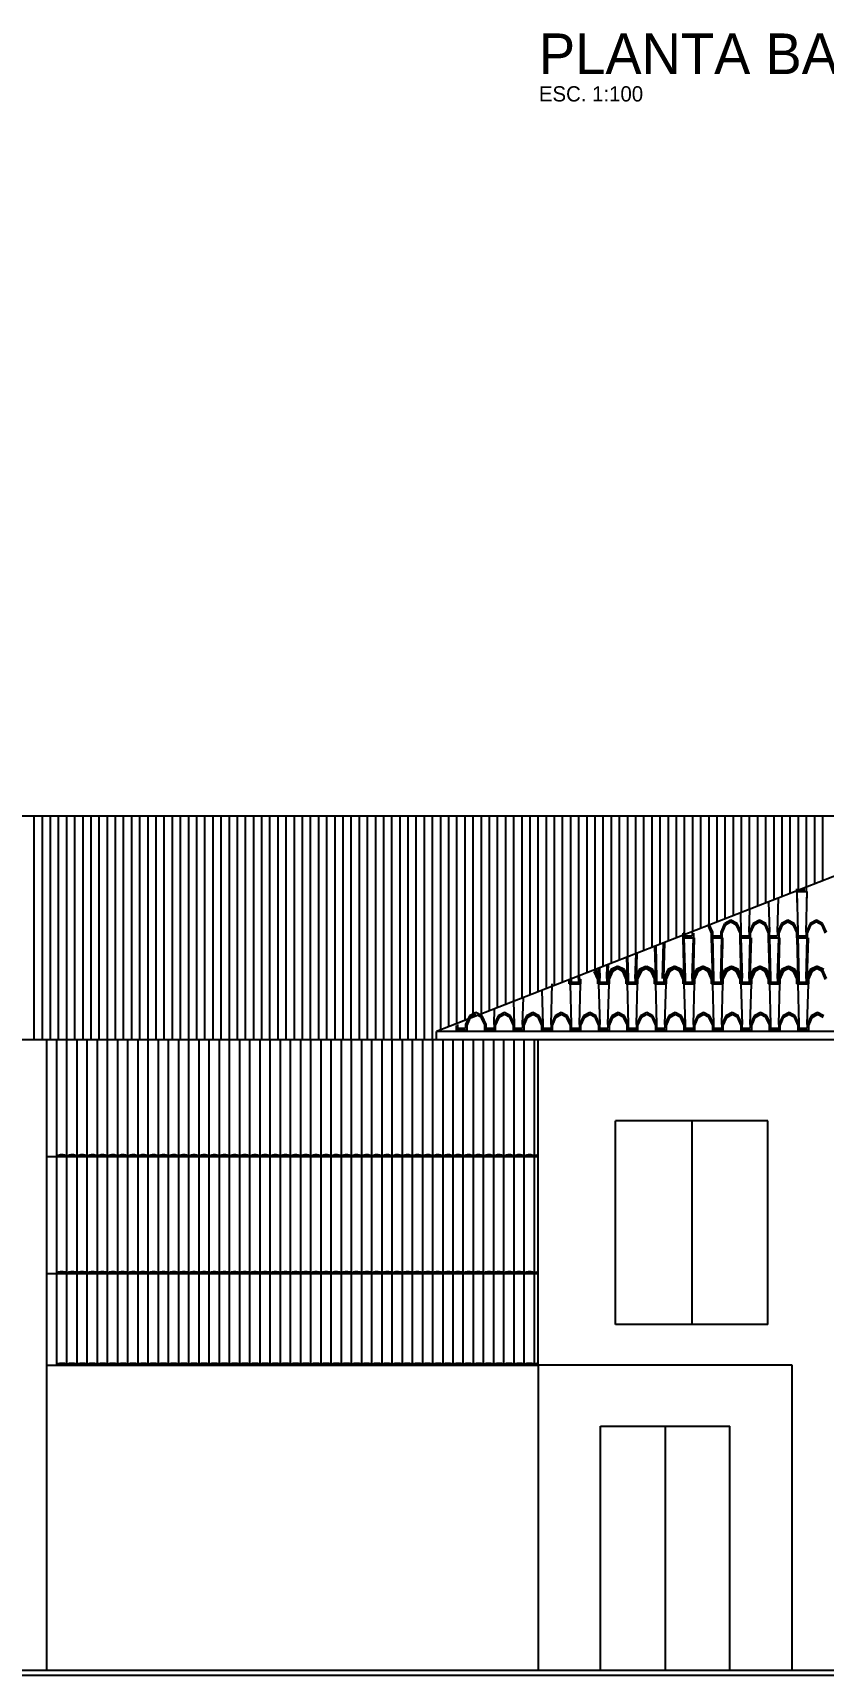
# Model space of a CAD drawing. Extents: x 10 to 180, y 167 to 221.
# Drawn here: x 137.28 to 145.06, y 169.63 to 185.78 of the extents above; entities that cross this region are included whole.
import ezdxf

# ---------------------------------------------------------------- set-up
doc = ezdxf.new("R2010")
doc.units = 0
doc.layers.get('0').update_dxf_attribs({"linetype": 'CONTINUOUS'})
for name, color, linetype in [('AMBIENTES', 3, 'CONTINUOUS'), ('AREAS', 1, 'CONTINUOUS'), ('ASHADE', 7, 'CONTINUOUS'), ('COBERTURA', 30, 'CONTINUOUS'), ('COBERTURA1', 6, 'CONTINUOUS'), ('DIVISÓRIAS', 7, 'CONTINUOUS'), ('ESQUADRIAS', 1, 'CONTINUOUS'), ('PAREDES', 5, 'CONTINUOUS'), ('TRAÇO-03', 3, 'CONTINUOUS')]:
    doc.layers.add(name, color=color, linetype=linetype)

msp = doc.modelspace()

# ---------------------------------------------------------------- linework, layer by layer
for p, q in [((117.32114299, 178.07850231), (177.32114299, 178.07850231)), ((141.25864299, 175.87850231), (141.25864299, 175.95850231)), ((117.32114299, 175.87850231), (177.32114299, 175.87850231)), ((137.42114299, 174.72850231), (142.25864299, 174.72850231)), ((137.42114299, 174.72850231), (142.25864299, 174.72850231)), ((137.42114299, 173.57850231), (142.25864299, 173.57850231)), ((137.42114299, 172.67850231), (142.25864299, 172.67850231))]:
    msp.add_line(p, q)
at = {"layer": 'AMBIENTES'}
for p, q in [((142.25864299, 172.67850231), (142.25864299, 175.87850231)), ((144.75864299, 169.67850231), (144.75864299, 172.67850231))]:
    msp.add_line(p, q, dxfattribs=at)
at = {"layer": 'ASHADE'}
for p in [(145.8707494, 177.75850231), (150.18285582, 175.95850231)]:
    msp.add_line(p, (141.25864299, 175.95850231), dxfattribs=at)
for centre, start_param in [((137.57114299, 174.72850231), 3.1415926536), ((137.67114299, 174.72850231), 3.1415926536), ((137.77114299, 174.72850231), 3.1415926536), ((137.87114299, 174.72850231), 3.1415926536), ((137.97114299, 174.72850231), 3.1415926536), ((138.07114299, 174.72850231), 3.1415926536), ((138.17114299, 174.72850231), 3.1415926536), ((138.27114299, 174.72850231), 3.1415926536), ((138.37114299, 174.72850231), 3.1415926536), ((138.47114299, 174.72850231), 3.1415926536), ((138.57114299, 174.72850231), 3.1415926536), ((138.67114299, 174.72850231), 3.1415926536), ((138.77114299, 174.72850231), 3.1415926536), ((138.87114299, 174.72850231), 3.1415926536), ((138.97114299, 174.72850231), 3.1415926536), ((139.07114299, 174.72850231), 3.1415926536), ((139.17114299, 174.72850231), 3.1415926536), ((139.27114299, 174.72850231), 3.1415926536), ((139.37114299, 174.72850231), 3.1415926536), ((139.47114299, 174.72850231), 3.1415926536), ((139.57114299, 174.72850231), 3.1415926536), ((139.67114299, 174.72850231), 3.1415926536), ((139.77114299, 174.72850231), 3.1415926536), ((139.87114299, 174.72850231), 3.1415926536), ((139.97114299, 174.72850231), 3.1415926536), ((140.07114299, 174.72850231), 3.1415926536), ((140.17114299, 174.72850231), 3.1415926536), ((140.27114299, 174.72850231), 3.1415926536), ((140.37114299, 174.72850231), 3.1415926536), ((140.47114299, 174.72850231), 3.1415926536), ((140.57114299, 174.72850231), 3.1415926536), ((140.67114299, 174.72850231), 3.1415926536), ((140.77114299, 174.72850231), 3.1415926536), ((140.87114299, 174.72850231), 3.1415926536), ((140.97114299, 174.72850231), 3.1415926536), ((141.07114299, 174.72850231), 3.1415926536), ((141.17114299, 174.72850231), 3.1415926536), ((141.27114299, 174.72850231), 3.1415926536), ((141.37114299, 174.72850231), 3.1415926536), ((141.47114299, 174.72850231), 3.1415926536), ((141.57114299, 174.72850231), 3.1415926536), ((141.67114299, 174.72850231), 3.1415926536), ((141.77114299, 174.72850231), 3.1415926536), ((141.87114299, 174.72850231), 3.1415926536), ((141.97114299, 174.72850231), 3.1415926536), ((142.07114299, 174.72850231), 3.1415926536), ((142.17114299, 174.72850231), 3.1415926536), ((142.27114299, 174.72850231), 4.9650692355), ((137.57114299, 173.57850231), 3.1415926536), ((137.67114299, 173.57850231), 3.1415926536), ((137.77114299, 173.57850231), 3.1415926536), ((137.87114299, 173.57850231), 3.1415926536), ((137.97114299, 173.57850231), 3.1415926536), ((138.07114299, 173.57850231), 3.1415926536), ((138.17114299, 173.57850231), 3.1415926536), ((138.27114299, 173.57850231), 3.1415926536), ((138.37114299, 173.57850231), 3.1415926536), ((138.47114299, 173.57850231), 3.1415926536), ((138.57114299, 173.57850231), 3.1415926536), ((138.67114299, 173.57850231), 3.1415926536), ((138.77114299, 173.57850231), 3.1415926536), ((138.87114299, 173.57850231), 3.1415926536), ((138.97114299, 173.57850231), 3.1415926536), ((139.07114299, 173.57850231), 3.1415926536), ((139.17114299, 173.57850231), 3.1415926536), ((139.27114299, 173.57850231), 3.1415926536), ((139.37114299, 173.57850231), 3.1415926536), ((139.47114299, 173.57850231), 3.1415926536), ((139.57114299, 173.57850231), 3.1415926536), ((139.67114299, 173.57850231), 3.1415926536), ((139.77114299, 173.57850231), 3.1415926536), ((139.87114299, 173.57850231), 3.1415926536), ((139.97114299, 173.57850231), 3.1415926536), ((140.07114299, 173.57850231), 3.1415926536), ((140.17114299, 173.57850231), 3.1415926536), ((140.27114299, 173.57850231), 3.1415926536), ((140.37114299, 173.57850231), 3.1415926536), ((140.47114299, 173.57850231), 3.1415926536), ((140.57114299, 173.57850231), 3.1415926536), ((140.67114299, 173.57850231), 3.1415926536), ((140.77114299, 173.57850231), 3.1415926536), ((140.87114299, 173.57850231), 3.1415926536), ((140.97114299, 173.57850231), 3.1415926536), ((141.07114299, 173.57850231), 3.1415926536), ((141.17114299, 173.57850231), 3.1415926536), ((141.27114299, 173.57850231), 3.1415926536), ((141.37114299, 173.57850231), 3.1415926536), ((141.47114299, 173.57850231), 3.1415926536), ((141.57114299, 173.57850231), 3.1415926536), ((141.67114299, 173.57850231), 3.1415926536), ((141.77114299, 173.57850231), 3.1415926536), ((141.87114299, 173.57850231), 3.1415926536), ((141.97114299, 173.57850231), 3.1415926536), ((142.07114299, 173.57850231), 3.1415926536), ((142.17114299, 173.57850231), 3.1415926536), ((142.27114299, 173.57850231), 4.9650692355), ((137.57114299, 172.67850231), 3.1415926536), ((137.67114299, 172.67850231), 3.1415926536), ((137.77114299, 172.67850231), 3.1415926536), ((137.87114299, 172.67850231), 3.1415926536), ((137.97114299, 172.67850231), 3.1415926536), ((138.07114299, 172.67850231), 3.1415926536), ((138.17114299, 172.67850231), 3.1415926536), ((138.27114299, 172.67850231), 3.1415926536), ((138.37114299, 172.67850231), 3.1415926536), ((138.47114299, 172.67850231), 3.1415926536), ((138.57114299, 172.67850231), 3.1415926536), ((138.67114299, 172.67850231), 3.1415926536), ((138.77114299, 172.67850231), 3.1415926536), ((138.87114299, 172.67850231), 3.1415926536), ((138.97114299, 172.67850231), 3.1415926536), ((139.07114299, 172.67850231), 3.1415926536), ((139.17114299, 172.67850231), 3.1415926536), ((139.27114299, 172.67850231), 3.1415926536), ((139.37114299, 172.67850231), 3.1415926536), ((139.47114299, 172.67850231), 3.1415926536), ((139.57114299, 172.67850231), 3.1415926536), ((139.67114299, 172.67850231), 3.1415926536), ((139.77114299, 172.67850231), 3.1415926536), ((139.87114299, 172.67850231), 3.1415926536), ((139.97114299, 172.67850231), 3.1415926536), ((140.07114299, 172.67850231), 3.1415926536), ((140.17114299, 172.67850231), 3.1415926536), ((140.27114299, 172.67850231), 3.1415926536), ((140.37114299, 172.67850231), 3.1415926536), ((140.47114299, 172.67850231), 3.1415926536), ((140.57114299, 172.67850231), 3.1415926536), ((140.67114299, 172.67850231), 3.1415926536), ((140.77114299, 172.67850231), 3.1415926536), ((140.87114299, 172.67850231), 3.1415926536), ((140.97114299, 172.67850231), 3.1415926536), ((141.07114299, 172.67850231), 3.1415926536), ((141.17114299, 172.67850231), 3.1415926536), ((141.27114299, 172.67850231), 3.1415926536), ((141.37114299, 172.67850231), 3.1415926536), ((141.47114299, 172.67850231), 3.1415926536), ((141.57114299, 172.67850231), 3.1415926536), ((141.67114299, 172.67850231), 3.1415926536), ((141.77114299, 172.67850231), 3.1415926536), ((141.87114299, 172.67850231), 3.1415926536), ((141.97114299, 172.67850231), 3.1415926536), ((142.07114299, 172.67850231), 3.1415926536), ((142.17114299, 172.67850231), 3.1415926536), ((142.27114299, 172.67850231), 4.9650692355)]:
    msp.add_ellipse(centre, major_axis=(-0.05, 0), ratio=0.3317246228, start_param=start_param, end_param=6.2831853072, dxfattribs=at)
at = {"layer": 'COBERTURA', "color": 2}
for p, q in [((144.793377, 177.35391972), (144.80458146, 177.35391972)), ((144.80458146, 177.35391972), (144.88301267, 177.35391972)), ((144.89421713, 177.38119701), (144.89421713, 177.33573487)), ((144.53566769, 176.93597036), (144.52731548, 177.23419067)), ((144.52751816, 177.22695691), (144.52731556, 177.2341907)), ((144.61410546, 176.93515215), (144.62353229, 177.2717419)), ((144.62227791, 177.22695691), (144.6235322, 177.27174186)), ((144.793377, 177.33573487), (144.80458146, 177.33573487)), ((144.81578112, 176.9359752), (144.80457649, 177.33604221)), ((144.80763172, 177.22695691), (144.80457659, 177.33604199)), ((144.80458146, 177.33573487), (144.89421713, 177.33573487)), ((144.89421889, 176.93514731), (144.90542351, 177.33521432)), ((144.90239147, 177.22695691), (144.90542342, 177.33521411)), ((143.97500621, 176.93566261), (143.93579064, 177.02204045)), ((144.09275733, 177.02185682), (144.05354176, 176.93547897)), ((144.15455775, 177.05374005), (144.0929332, 177.02191658)), ((144.15454668, 177.03553388), (144.09852443, 177.00371049)), ((144.21044391, 177.00389591), (144.15442166, 177.03571931)), ((144.21620222, 177.02203998), (144.15457767, 177.05386345)), ((144.25511496, 176.93566372), (144.21589939, 177.02204157)), ((144.25555427, 176.93596551), (144.25023058, 177.12605075)), ((144.37286608, 177.0218557), (144.33365051, 176.93547786)), ((144.33399204, 176.93515699), (144.34032313, 177.16121182)), ((144.43466939, 177.05373931), (144.37304484, 177.02191584)), ((144.43465731, 177.03553276), (144.37863505, 177.00370937)), ((144.49055454, 177.00389703), (144.43453228, 177.03572043)), ((144.49631385, 177.02204073), (144.4346893, 177.05386419)), ((144.53522371, 176.93566484), (144.49600814, 177.02204268)), ((144.65297483, 177.02185459), (144.61375926, 176.93547675)), ((144.71478102, 177.05373856), (144.65315647, 177.0219151)), ((144.71476793, 177.03553165), (144.65874568, 177.00370825)), ((144.77066517, 177.00389815), (144.71464291, 177.03572154)), ((144.77642548, 177.02204147), (144.71480093, 177.05386494)), ((144.81533246, 176.93566595), (144.77611689, 177.02204379)), ((144.93308358, 177.02185347), (144.89386801, 176.93547563)), ((144.99489265, 177.05373782), (144.9332681, 177.02191435)), ((144.99487856, 177.03553053), (144.93885631, 177.00370713)), ((145.05077579, 177.00389927), (144.99475354, 177.03572266)), ((145.05653712, 177.02204221), (144.99491257, 177.05386568)), ((145.09544121, 176.93566707), (145.05622564, 177.02204491)), ((143.68396613, 176.88100392), (143.68396613, 176.92646607)), ((143.68396613, 176.89918878), (143.69517059, 176.89918878)), ((143.68396613, 176.88100392), (143.69517059, 176.88100392)), ((143.69532742, 176.48121745), (143.68412279, 176.88128446)), ((143.69517059, 176.89918878), (143.69517059, 176.9355585)), ((143.69517059, 176.89918878), (143.7736018, 176.89918878)), ((143.69517059, 176.88100392), (143.78480626, 176.88100392)), ((143.70650334, 176.4814667), (143.69529871, 176.88153371)), ((143.6983534, 176.77246778), (143.69529881, 176.88153349)), ((143.7736018, 176.9355585), (143.7736018, 176.89918878)), ((143.77376519, 176.4804283), (143.78496981, 176.88049531)), ((143.78480626, 176.92646607), (143.78480626, 176.88100392)), ((143.78494111, 176.48067754), (143.79614573, 176.88074456)), ((143.79311315, 176.77246778), (143.79614564, 176.88074434)), ((143.96425895, 176.92614041), (143.9306455, 177.00342622)), ((143.96407759, 176.88100392), (143.96407759, 176.92646607)), ((143.96407759, 176.89918878), (143.97528205, 176.89918878)), ((143.96407759, 176.88100392), (143.97528205, 176.88100392)), ((143.97544084, 176.4812223), (143.96423622, 176.88128931)), ((143.97528205, 176.89918878), (143.97528205, 176.9355585)), ((143.97528205, 176.89918878), (144.05371326, 176.89918878)), ((143.97528205, 176.88100392), (144.06491772, 176.88100392)), ((143.98661676, 176.48147154), (143.97541214, 176.88153855)), ((143.97846696, 176.77246778), (143.97541223, 176.88153834)), ((144.05371326, 176.9355585), (144.05371326, 176.89918878)), ((144.05387861, 176.48042346), (144.06508324, 176.88049047)), ((144.06491772, 176.92646607), (144.06491772, 176.88100392)), ((144.09865392, 177.00396839), (144.06504046, 176.92668258)), ((144.06505453, 176.4806727), (144.07625916, 176.88073971)), ((144.07322671, 176.77246778), (144.07625906, 176.8807395)), ((144.24437226, 176.92613712), (144.2107588, 177.00342294)), ((144.24418905, 176.88100392), (144.24418905, 176.92646607)), ((144.24418905, 176.89918878), (144.25539351, 176.89918878)), ((144.24418905, 176.88100392), (144.25539351, 176.88100392)), ((144.25555427, 176.48122714), (144.24434964, 176.88129415)), ((144.25539351, 176.89918878), (144.25539351, 176.9355585)), ((144.25539351, 176.89918878), (144.33382472, 176.89918878)), ((144.25539351, 176.88100392), (144.34502918, 176.88100392)), ((144.26673019, 176.48147638), (144.25552556, 176.88154339)), ((144.25858052, 176.77246778), (144.25552566, 176.88154318)), ((144.33382472, 176.9355585), (144.33382472, 176.89918878)), ((144.33399204, 176.48041862), (144.34519666, 176.88048563)), ((144.34502918, 176.92646607), (144.34502918, 176.88100392)), ((144.37876722, 177.00397168), (144.34515376, 176.92668587)), ((144.34516796, 176.48066786), (144.35637258, 176.88073487)), ((144.35334027, 176.77246778), (144.35637249, 176.88073466)), ((144.52448556, 176.92613384), (144.4908721, 177.00341965)), ((144.52430051, 176.88100392), (144.52430051, 176.92646607)), ((144.52430051, 176.89918878), (144.53550497, 176.89918878)), ((144.52430051, 176.88100392), (144.53550497, 176.88100392)), ((144.53566769, 176.48123198), (144.52446307, 176.88129899)), ((144.53550497, 176.89918878), (144.53550497, 176.9355585)), ((144.53550497, 176.89918878), (144.61393618, 176.89918878)), ((144.53550497, 176.88100392), (144.62514064, 176.88100392)), ((144.54684361, 176.48148122), (144.53563899, 176.88154823)), ((144.53869408, 176.77246778), (144.53563908, 176.88154802)), ((144.61393618, 176.9355585), (144.61393618, 176.89918878)), ((144.61410546, 176.48041378), (144.62531009, 176.88048079)), ((144.62514064, 176.92646607), (144.62514064, 176.88100392)), ((144.65888053, 177.00397497), (144.62526707, 176.92668915)), ((144.62528138, 176.48066302), (144.63648601, 176.88073003)), ((144.63345383, 176.77246778), (144.63648591, 176.88072982)), ((144.80459887, 176.92613055), (144.77098541, 177.00341636)), ((144.80441197, 176.88100392), (144.80441197, 176.92646607)), ((144.80441197, 176.89918878), (144.81561643, 176.89918878)), ((144.80441197, 176.88100392), (144.81561643, 176.88100392)), ((144.81578112, 176.48123682), (144.80457649, 176.88130383)), ((144.81561643, 176.89918878), (144.81561643, 176.9355585)), ((144.81561643, 176.89918878), (144.89404764, 176.89918878)), ((144.81561643, 176.88100392), (144.9052521, 176.88100392)), ((144.82695704, 176.48148606), (144.81575241, 176.88155308)), ((144.81880764, 176.77246778), (144.81575251, 176.88155286)), ((144.89404764, 176.9355585), (144.89404764, 176.89918878)), ((144.89421889, 176.48040893), (144.90542351, 176.88047595)), ((144.9052521, 176.92646607), (144.9052521, 176.88100392)), ((144.93899383, 177.00397825), (144.90538037, 176.92669244)), ((144.90539481, 176.48065818), (144.91659943, 176.88072519)), ((144.91356739, 176.77246778), (144.91659934, 176.88072497)), ((145.08471217, 176.92612726), (145.05109871, 177.00341308)), ((143.21353834, 176.48043798), (143.22036302, 176.72411692)), ((143.22471426, 176.48068723), (143.23165539, 176.72852407)), ((143.41521399, 176.48121261), (143.40637778, 176.79671424)), ((143.42638991, 176.48146186), (143.41743977, 176.80103148)), ((143.41823984, 176.77246778), (143.41743986, 176.80103152)), ((143.48247764, 176.48017831), (143.49228179, 176.83024061)), ((143.49365355, 176.48042756), (143.50357416, 176.83464777)), ((142.84380574, 176.47141518), (142.81019228, 176.548701)), ((142.85457122, 176.48091978), (142.81535565, 176.56729762)), ((142.85498166, 176.47166443), (142.8213682, 176.54895024)), ((142.86574714, 176.48116902), (142.82653157, 176.56754686)), ((142.85498714, 176.48120293), (142.85220798, 176.5804344)), ((142.86616306, 176.48145217), (142.86326997, 176.58475164)), ((142.97232234, 176.5671229), (142.93310676, 176.48074506)), ((142.93342491, 176.48044282), (142.93715386, 176.61358684)), ((142.98349825, 176.56737214), (142.94428268, 176.4809943)), ((142.9782007, 176.54921687), (142.94458724, 176.47193106)), ((142.94460083, 176.48069207), (142.94844623, 176.61799399)), ((142.98937662, 176.54946611), (142.95576316, 176.4721803)), ((143.03411122, 176.59900465), (142.97248667, 176.56718118)), ((143.03410418, 176.58079998), (142.97808192, 176.54897658)), ((143.04528714, 176.59925389), (142.98366259, 176.56743043)), ((143.04528009, 176.58104922), (142.98925784, 176.54922583)), ((143.09000141, 176.54915307), (143.03397915, 176.58097646)), ((143.09575568, 176.56729863), (143.03413113, 176.5991221)), ((143.10117733, 176.54940231), (143.04515507, 176.58122571)), ((143.1069316, 176.56754788), (143.04530705, 176.59937134)), ((143.12391904, 176.4714119), (143.09030558, 176.54869771)), ((143.13467997, 176.48092089), (143.0954644, 176.56729873)), ((143.13509496, 176.47166114), (143.1014815, 176.54894695)), ((143.14585588, 176.48117013), (143.10664031, 176.56754798)), ((143.13510057, 176.48120777), (143.12929288, 176.68857432)), ((143.14627649, 176.48145702), (143.14035487, 176.69289156)), ((143.25243108, 176.56712178), (143.21321551, 176.48074394)), ((143.263607, 176.56737103), (143.22439143, 176.48099319)), ((143.25831401, 176.54922015), (143.22470055, 176.47193434)), ((143.26948993, 176.5494694), (143.23587647, 176.47218359)), ((143.31422285, 176.59900391), (143.2525983, 176.56718044)), ((143.3142148, 176.58079886), (143.25819255, 176.54897546)), ((143.32539877, 176.59925315), (143.26377422, 176.56742968)), ((143.32539072, 176.5810481), (143.26936847, 176.54922471)), ((143.37011203, 176.54915418), (143.31408978, 176.58097758)), ((143.37586732, 176.56729937), (143.31424277, 176.59912284)), ((143.38128795, 176.54940343), (143.3252657, 176.58122682)), ((143.38704323, 176.56754862), (143.32541869, 176.59937209)), ((143.40403235, 176.47140861), (143.37041889, 176.54869442)), ((143.41478871, 176.480922), (143.37557314, 176.56729985)), ((143.41520826, 176.47165785), (143.38159481, 176.54894367)), ((143.42596463, 176.48117125), (143.38674906, 176.56754909)), ((143.53253983, 176.56712067), (143.49332426, 176.48074283)), ((143.54371575, 176.56736991), (143.50450018, 176.48099207)), ((143.53842731, 176.54922344), (143.50481385, 176.47193763)), ((143.54960323, 176.54947269), (143.51598977, 176.47218687)), ((143.59433449, 176.59900316), (143.53270994, 176.5671797)), ((143.59432543, 176.58079774), (143.53830317, 176.54897435)), ((143.60551041, 176.59925241), (143.54388586, 176.56742894)), ((143.60550135, 176.58104699), (143.54947909, 176.54922359)), ((143.65022266, 176.5491553), (143.5942004, 176.5809787)), ((143.65597895, 176.56730012), (143.5943544, 176.59912359)), ((143.66139858, 176.54940455), (143.60537632, 176.58122794)), ((143.66715487, 176.56754936), (143.60553032, 176.59937283)), ((143.68414565, 176.47140532), (143.65053219, 176.54869113)), ((143.69489746, 176.48092312), (143.65568189, 176.56730096)), ((143.69532157, 176.47165457), (143.66170811, 176.54894038)), ((143.70607338, 176.48117236), (143.66685781, 176.56755021)), ((143.81264858, 176.56711956), (143.77343301, 176.48074171)), ((143.8238245, 176.5673688), (143.78460893, 176.48099096)), ((143.81854061, 176.54922673), (143.78492716, 176.47194092)), ((143.82971653, 176.54947597), (143.79610308, 176.47219016)), ((143.87444612, 176.59900242), (143.81282157, 176.56717895)), ((143.87443605, 176.58079662), (143.8184138, 176.54897323)), ((143.88562204, 176.59925166), (143.82399749, 176.5674282)), ((143.88561197, 176.58104587), (143.82958972, 176.54922247)), ((143.93033329, 176.54915642), (143.87431103, 176.58097982)), ((143.93609058, 176.56730086), (143.87446603, 176.59912433)), ((143.94150921, 176.54940566), (143.88548695, 176.58122906)), ((143.9472665, 176.56755011), (143.88564195, 176.59937357)), ((143.96425895, 176.47140203), (143.9306455, 176.54868785)), ((143.97500621, 176.48092423), (143.93579064, 176.56730208)), ((143.97543487, 176.47165128), (143.94182141, 176.54893709)), ((143.98618213, 176.48117348), (143.94696656, 176.56755132)), ((144.09275733, 176.56711844), (144.05354176, 176.4807406)), ((144.10393325, 176.56736769), (144.06471768, 176.48098984)), ((144.09865392, 176.54923002), (144.06504046, 176.4719442)), ((144.10982984, 176.54947926), (144.07621638, 176.47219345)), ((144.15455775, 176.59900168), (144.0929332, 176.56717821)), ((144.15454668, 176.58079551), (144.09852443, 176.54897211)), ((144.16573367, 176.59925092), (144.10410912, 176.56742745)), ((144.1657226, 176.58104475), (144.10970035, 176.54922135)), ((144.21044391, 176.54915754), (144.15442166, 176.58098093)), ((144.21620222, 176.56730161), (144.15457767, 176.59912507)), ((144.22161983, 176.54940678), (144.16559758, 176.58123018)), ((144.22737813, 176.56755085), (144.16575359, 176.59937432)), ((144.24437226, 176.47139875), (144.2107588, 176.54868456)), ((144.25511496, 176.48092535), (144.21589939, 176.56730319)), ((144.25554818, 176.47164799), (144.22193472, 176.54893381)), ((144.26629088, 176.48117459), (144.22707531, 176.56755243)), ((144.37286608, 176.56711733), (144.33365051, 176.48073948)), ((144.384042, 176.56736657), (144.34482643, 176.48098873)), ((144.37876722, 176.5492333), (144.34515376, 176.47194749)), ((144.38994314, 176.54948255), (144.35632968, 176.47219673)), ((144.43466939, 176.59900093), (144.37304484, 176.56717747)), ((144.43465731, 176.58079439), (144.37863505, 176.54897099)), ((144.44584531, 176.59925018), (144.38422076, 176.56742671)), ((144.44583323, 176.58104363), (144.38981097, 176.54922024)), ((144.49055454, 176.54915865), (144.43453228, 176.58098205)), ((144.49631385, 176.56730235), (144.4346893, 176.59912582)), ((144.50173046, 176.5494079), (144.4457082, 176.5812313)), ((144.50748977, 176.56755159), (144.44586522, 176.59937506)), ((144.52448556, 176.47139546), (144.4908721, 176.54868127)), ((144.53522371, 176.48092646), (144.49600814, 176.5673043)), ((144.53566148, 176.47164471), (144.50204802, 176.54893052)), ((144.54639963, 176.48117571), (144.50718406, 176.56755355)), ((144.65297483, 176.56711621), (144.61375926, 176.48073837)), ((144.66415075, 176.56736546), (144.62493518, 176.48098761)), ((144.65888053, 176.54923659), (144.62526707, 176.47195078)), ((144.67005645, 176.54948583), (144.63644299, 176.47220002)), ((144.71478102, 176.59900019), (144.65315647, 176.56717672)), ((144.71476793, 176.58079327), (144.65874568, 176.54896987)), ((144.72595694, 176.59924943), (144.66433239, 176.56742597)), ((144.72594385, 176.58104252), (144.6699216, 176.54921912)), ((144.77066517, 176.54915977), (144.71464291, 176.58098317)), ((144.77642548, 176.56730309), (144.71480093, 176.59912656)), ((144.78184108, 176.54940902), (144.72581883, 176.58123241)), ((144.7876014, 176.56755234), (144.72597685, 176.5993758)), ((144.80459887, 176.47139217), (144.77098541, 176.54867799)), ((144.81533246, 176.48092758), (144.77611689, 176.56730542)), ((144.81577479, 176.47164142), (144.78216133, 176.54892723)), ((144.82650838, 176.48117682), (144.78729281, 176.56755466)), ((144.93308358, 176.5671151), (144.89386801, 176.48073726)), ((144.9442595, 176.56736434), (144.90504393, 176.4809865)), ((144.93899383, 176.54923988), (144.90538037, 176.47195406)), ((144.95016975, 176.54948912), (144.91655629, 176.47220331)), ((144.99489265, 176.59899945), (144.9332681, 176.56717598)), ((144.99487856, 176.58079215), (144.93885631, 176.54896876)), ((145.00606857, 176.59924869), (144.94444402, 176.56742522)), ((145.00605448, 176.5810414), (144.95003222, 176.549218)), ((145.05077579, 176.54916089), (144.99475354, 176.58098429)), ((145.05653712, 176.56730384), (144.99491257, 176.5991273)), ((145.06195171, 176.54941013), (145.00592946, 176.58123353)), ((145.06771303, 176.56755308), (145.00608849, 176.59937655)), ((145.08471217, 176.47138889), (145.05109871, 176.5486747)), ((145.09544121, 176.48092869), (145.05622564, 176.56730653)), ((142.38437398, 176.02596338), (142.39557861, 176.42603039)), ((142.56352029, 176.42626555), (142.56352029, 176.47172769)), ((142.56352029, 176.44445041), (142.57472475, 176.44445041)), ((142.56352029, 176.42626555), (142.57472475, 176.42626555)), ((142.57469621, 176.42651479), (142.57469621, 176.47197693)), ((142.57469621, 176.44469965), (142.58590067, 176.44469965)), ((142.57469621, 176.42651479), (142.58590067, 176.42651479)), ((142.57472475, 176.44445041), (142.57472475, 176.48082012)), ((142.57472475, 176.44445041), (142.65315596, 176.44445041)), ((142.57472475, 176.42626555), (142.66436041, 176.42626555)), ((142.58604964, 176.02670896), (142.57484501, 176.42677597)), ((142.58590067, 176.44469965), (142.58590067, 176.48106936)), ((142.58590067, 176.44469965), (142.66433187, 176.44469965)), ((142.58590067, 176.42651479), (142.67553633, 176.42651479)), ((142.65315596, 176.48082012), (142.65315596, 176.44445041)), ((142.65331149, 176.48044767), (142.6539447, 176.50305676)), ((142.66433187, 176.48106936), (142.66433187, 176.44469965)), ((142.66436041, 176.47172769), (142.66436041, 176.42626555)), ((142.66448741, 176.48069691), (142.66523707, 176.50746391)), ((142.66448741, 176.02595853), (142.67569203, 176.42602554)), ((142.67553633, 176.47197693), (142.67553633, 176.42651479)), ((142.84363175, 176.42626555), (142.84363175, 176.47172769)), ((142.84363175, 176.44445041), (142.85483621, 176.44445041)), ((142.84363175, 176.42626555), (142.85483621, 176.42626555)), ((142.85480767, 176.42651479), (142.85480767, 176.47197693)), ((142.85480767, 176.44469965), (142.86601213, 176.44469965)), ((142.85480767, 176.42651479), (142.86601213, 176.42651479)), ((142.85483621, 176.44445041), (142.85483621, 176.48082012)), ((142.85483621, 176.44445041), (142.93326742, 176.44445041)), ((142.85483621, 176.42626555), (142.94447187, 176.42626555)), ((142.86616306, 176.0267138), (142.85495844, 176.42678081)), ((142.86601213, 176.44469965), (142.86601213, 176.48106936)), ((142.86601213, 176.44469965), (142.94444334, 176.44469965)), ((142.86601213, 176.42651479), (142.95564779, 176.42651479)), ((142.93326742, 176.48082012), (142.93326742, 176.44445041)), ((142.94444334, 176.48106936), (142.94444334, 176.44469965)), ((142.94447187, 176.47172769), (142.94447187, 176.42626555)), ((142.94460083, 176.02595369), (142.95580546, 176.4260207)), ((142.95564779, 176.47197693), (142.95564779, 176.42651479)), ((143.12374321, 176.42626555), (143.12374321, 176.47172769)), ((143.12374321, 176.44445041), (143.13494767, 176.44445041)), ((143.12374321, 176.42626555), (143.13494767, 176.42626555)), ((143.13491913, 176.42651479), (143.13491913, 176.47197693)), ((143.13491913, 176.44469965), (143.14612359, 176.44469965)), ((143.13491913, 176.42651479), (143.14612359, 176.42651479)), ((143.13494767, 176.44445041), (143.13494767, 176.48082012)), ((143.13494767, 176.44445041), (143.21337888, 176.44445041)), ((143.13494767, 176.42626555), (143.22458334, 176.42626555)), ((143.14627649, 176.02671864), (143.13507186, 176.42678565)), ((143.14612359, 176.44469965), (143.14612359, 176.48106936)), ((143.14612359, 176.44469965), (143.2245548, 176.44469965)), ((143.14612359, 176.42651479), (143.23575925, 176.42651479)), ((143.21337888, 176.48082012), (143.21337888, 176.44445041)), ((143.2245548, 176.48106936), (143.2245548, 176.44469965)), ((143.22458334, 176.47172769), (143.22458334, 176.42626555)), ((143.22471426, 176.02594885), (143.23591888, 176.42601586)), ((143.23575925, 176.47197693), (143.23575925, 176.42651479)), ((143.40385467, 176.42626555), (143.40385467, 176.47172769)), ((143.40385467, 176.44445041), (143.41505913, 176.44445041)), ((143.40385467, 176.42626555), (143.41505913, 176.42626555)), ((143.41503059, 176.42651479), (143.41503059, 176.47197693)), ((143.41503059, 176.44469965), (143.42623505, 176.44469965)), ((143.41503059, 176.42651479), (143.42623505, 176.42651479)), ((143.41505913, 176.44445041), (143.41505913, 176.48082012)), ((143.41505913, 176.44445041), (143.49349034, 176.44445041)), ((143.41505913, 176.42626555), (143.5046948, 176.42626555)), ((143.42638991, 176.02672348), (143.41518529, 176.42679049)), ((143.42623505, 176.44469965), (143.42623505, 176.48106936)), ((143.42623505, 176.44469965), (143.50466626, 176.44469965)), ((143.42623505, 176.42651479), (143.51587071, 176.42651479)), ((143.49349034, 176.48082012), (143.49349034, 176.44445041)), ((143.50466626, 176.48106936), (143.50466626, 176.44469965)), ((143.5046948, 176.47172769), (143.5046948, 176.42626555)), ((143.50482768, 176.02594401), (143.51603231, 176.42601102)), ((143.51587071, 176.47197693), (143.51587071, 176.42651479)), ((143.68396613, 176.42626555), (143.68396613, 176.47172769)), ((143.68396613, 176.44445041), (143.69517059, 176.44445041)), ((143.68396613, 176.42626555), (143.69517059, 176.42626555)), ((143.69514205, 176.42651479), (143.69514205, 176.47197693)), ((143.69514205, 176.44469965), (143.70634651, 176.44469965)), ((143.69514205, 176.42651479), (143.70634651, 176.42651479)), ((143.69517059, 176.44445041), (143.69517059, 176.48082012)), ((143.69517059, 176.44445041), (143.7736018, 176.44445041)), ((143.69517059, 176.42626555), (143.78480626, 176.42626555)), ((143.70650334, 176.02672832), (143.69529871, 176.42679533)), ((143.70634651, 176.44469965), (143.70634651, 176.48106936)), ((143.70634651, 176.44469965), (143.78477772, 176.44469965)), ((143.70634651, 176.42651479), (143.79598218, 176.42651479)), ((143.7736018, 176.48082012), (143.7736018, 176.44445041)), ((143.78477772, 176.48106936), (143.78477772, 176.44469965)), ((143.78480626, 176.47172769), (143.78480626, 176.42626555)), ((143.78494111, 176.02593917), (143.79614573, 176.42600618)), ((143.79598218, 176.47197693), (143.79598218, 176.42651479)), ((143.96407759, 176.42626555), (143.96407759, 176.47172769)), ((143.96407759, 176.44445041), (143.97528205, 176.44445041)), ((143.96407759, 176.42626555), (143.97528205, 176.42626555)), ((143.97525351, 176.42651479), (143.97525351, 176.47197693)), ((143.97525351, 176.44469965), (143.98645797, 176.44469965)), ((143.97525351, 176.42651479), (143.98645797, 176.42651479)), ((143.97528205, 176.44445041), (143.97528205, 176.48082012)), ((143.97528205, 176.44445041), (144.05371326, 176.44445041)), ((143.97528205, 176.42626555), (144.06491772, 176.42626555)), ((143.98661676, 176.02673316), (143.97541214, 176.42680017)), ((143.98645797, 176.44469965), (143.98645797, 176.48106936)), ((143.98645797, 176.44469965), (144.06488918, 176.44469965)), ((143.98645797, 176.42651479), (144.07609364, 176.42651479)), ((144.05371326, 176.48082012), (144.05371326, 176.44445041)), ((144.06488918, 176.48106936), (144.06488918, 176.44469965)), ((144.06491772, 176.47172769), (144.06491772, 176.42626555)), ((144.06505453, 176.02593433), (144.07625916, 176.42600134)), ((144.07609364, 176.47197693), (144.07609364, 176.42651479)), ((144.24418905, 176.42626555), (144.24418905, 176.47172769)), ((144.24418905, 176.44445041), (144.25539351, 176.44445041)), ((144.24418905, 176.42626555), (144.25539351, 176.42626555)), ((144.25536497, 176.42651479), (144.25536497, 176.47197693)), ((144.25536497, 176.44469965), (144.26656943, 176.44469965)), ((144.25536497, 176.42651479), (144.26656943, 176.42651479)), ((144.25539351, 176.44445041), (144.25539351, 176.48082012)), ((144.25539351, 176.44445041), (144.33382472, 176.44445041)), ((144.25539351, 176.42626555), (144.34502918, 176.42626555)), ((144.26673019, 176.02673801), (144.25552556, 176.42680502)), ((144.26656943, 176.44469965), (144.26656943, 176.48106936)), ((144.26656943, 176.44469965), (144.34500064, 176.44469965)), ((144.26656943, 176.42651479), (144.3562051, 176.42651479)), ((144.33382472, 176.48082012), (144.33382472, 176.44445041)), ((144.34500064, 176.48106936), (144.34500064, 176.44469965)), ((144.34502918, 176.47172769), (144.34502918, 176.42626555)), ((144.34516796, 176.02592949), (144.35637258, 176.4259965)), ((144.3562051, 176.47197693), (144.3562051, 176.42651479)), ((144.52430051, 176.42626555), (144.52430051, 176.47172769)), ((144.52430051, 176.44445041), (144.53550497, 176.44445041)), ((144.52430051, 176.42626555), (144.53550497, 176.42626555)), ((144.53547643, 176.42651479), (144.53547643, 176.47197693)), ((144.53547643, 176.44469965), (144.54668089, 176.44469965)), ((144.53547643, 176.42651479), (144.54668089, 176.42651479)), ((144.53550497, 176.44445041), (144.53550497, 176.48082012)), ((144.53550497, 176.44445041), (144.61393618, 176.44445041)), ((144.53550497, 176.42626555), (144.62514064, 176.42626555)), ((144.54684361, 176.02674285), (144.53563899, 176.42680986)), ((144.54668089, 176.44469965), (144.54668089, 176.48106936)), ((144.54668089, 176.44469965), (144.6251121, 176.44469965)), ((144.54668089, 176.42651479), (144.63631656, 176.42651479)), ((144.61393618, 176.48082012), (144.61393618, 176.44445041)), ((144.6251121, 176.48106936), (144.6251121, 176.44469965)), ((144.62514064, 176.47172769), (144.62514064, 176.42626555)), ((144.62528138, 176.02592464), (144.63648601, 176.42599165)), ((144.63631656, 176.47197693), (144.63631656, 176.42651479)), ((144.80441197, 176.42626555), (144.80441197, 176.47172769)), ((144.80441197, 176.44445041), (144.81561643, 176.44445041)), ((144.80441197, 176.42626555), (144.81561643, 176.42626555)), ((144.81558789, 176.42651479), (144.81558789, 176.47197693)), ((144.81558789, 176.44469965), (144.82679235, 176.44469965)), ((144.81558789, 176.42651479), (144.82679235, 176.42651479)), ((144.81561643, 176.44445041), (144.81561643, 176.48082012)), ((144.81561643, 176.44445041), (144.89404764, 176.44445041)), ((144.81561643, 176.42626555), (144.9052521, 176.42626555)), ((144.82695704, 176.02674769), (144.81575241, 176.4268147)), ((144.82679235, 176.44469965), (144.82679235, 176.48106936)), ((144.82679235, 176.44469965), (144.90522356, 176.44469965)), ((144.82679235, 176.42651479), (144.91642802, 176.42651479)), ((144.89404764, 176.48082012), (144.89404764, 176.44445041)), ((144.90522356, 176.48106936), (144.90522356, 176.44469965)), ((144.9052521, 176.47172769), (144.9052521, 176.42626555)), ((144.90539481, 176.0259198), (144.91659943, 176.42598681)), ((144.91642802, 176.47197693), (144.91642802, 176.42651479)), ((142.02582279, 176.02669927), (142.01941717, 176.25541513)), ((142.10426056, 176.02596822), (142.11169529, 176.29142918)), ((142.30593621, 176.02670412), (142.29650207, 176.36355505)), ((141.58295451, 176.11263934), (141.54373894, 176.0262615)), ((141.5888101, 176.0947113), (141.55519664, 176.01742549)), ((141.64472897, 176.14451924), (141.58310442, 176.11269577)), ((141.64472696, 176.12631643), (141.58870471, 176.09449304)), ((141.70637343, 176.11280578), (141.64474889, 176.14462925)), ((141.70062419, 176.09465835), (141.6627048, 176.11619842)), ((141.73452844, 176.0169392), (141.70091498, 176.09422501)), ((141.74531214, 176.02642619), (141.70609657, 176.11280403)), ((141.86306326, 176.11263822), (141.82384769, 176.02626038)), ((141.82414713, 176.02597306), (141.82848613, 176.1808991)), ((141.8689234, 176.09471459), (141.83530995, 176.01742878)), ((141.92484061, 176.14451849), (141.86321606, 176.11269503)), ((141.92483759, 176.12631532), (141.86881533, 176.09449192)), ((141.98073482, 176.09465946), (141.92471257, 176.12648286)), ((141.98648507, 176.11280653), (141.92486052, 176.14462999)), ((142.01464174, 176.01693591), (141.98102829, 176.09422172)), ((142.02542089, 176.0264273), (141.98620532, 176.11280514)), ((142.14317201, 176.11263711), (142.10395644, 176.02625927)), ((142.14903671, 176.09471788), (142.11542325, 176.01743206)), ((142.20495224, 176.14451775), (142.14332769, 176.11269428)), ((142.20494822, 176.1263142), (142.14892596, 176.0944908)), ((142.26084545, 176.09466058), (142.20482319, 176.12648398)), ((142.2665967, 176.11280727), (142.20497215, 176.14463074)), ((142.29475505, 176.01693262), (142.26114159, 176.09421844)), ((142.30552964, 176.02642841), (142.26631407, 176.11280626)), ((142.42328076, 176.112636), (142.38406519, 176.02625815)), ((142.42915001, 176.09472116), (142.39553655, 176.01743535)), ((142.48506387, 176.14451701), (142.42343932, 176.11269354)), ((142.48505884, 176.12631308), (142.42903659, 176.09448968)), ((142.54095607, 176.0946617), (142.48493382, 176.1264851)), ((142.54670833, 176.11280801), (142.48508379, 176.14463148)), ((142.57486835, 176.01692934), (142.54125489, 176.09421515)), ((142.58563839, 176.02642953), (142.54642282, 176.11280737)), ((142.7033895, 176.11263488), (142.66417393, 176.02625704)), ((142.70926332, 176.09472445), (142.67564986, 176.01743864)), ((142.76517551, 176.14451626), (142.70355096, 176.11269279)), ((142.76516947, 176.12631196), (142.70914721, 176.09448857)), ((142.8210667, 176.09466282), (142.76504444, 176.12648621)), ((142.82681997, 176.11280876), (142.76519542, 176.14463222)), ((142.85498166, 176.01692605), (142.8213682, 176.09421186)), ((142.86574714, 176.02643064), (142.82653157, 176.11280849)), ((142.98349825, 176.11263377), (142.94428268, 176.02625592)), ((142.98937662, 176.09472774), (142.95576316, 176.01744192)), ((143.04528714, 176.14451552), (142.98366259, 176.11269205)), ((143.04528009, 176.12631084), (142.98925784, 176.09448745)), ((143.10117733, 176.09466393), (143.04515507, 176.12648733)), ((143.1069316, 176.1128095), (143.04530705, 176.14463297)), ((143.13509496, 176.01692276), (143.1014815, 176.09420858)), ((143.14585588, 176.02643176), (143.10664031, 176.1128096)), ((143.263607, 176.11263265), (143.22439143, 176.02625481)), ((143.26948993, 176.09473102), (143.23587647, 176.01744521)), ((143.32539877, 176.14451477), (143.26377422, 176.11269131)), ((143.32539072, 176.12630973), (143.26936847, 176.09448633)), ((143.38128795, 176.09466505), (143.3252657, 176.12648845)), ((143.38704323, 176.11281024), (143.32541869, 176.14463371)), ((143.41520826, 176.01691948), (143.38159481, 176.09420529)), ((143.42596463, 176.02643287), (143.38674906, 176.11281071)), ((143.54371575, 176.11263154), (143.50450018, 176.02625369)), ((143.54960323, 176.09473431), (143.51598977, 176.0174485)), ((143.60551041, 176.14451403), (143.54388586, 176.11269056)), ((143.60550135, 176.12630861), (143.54947909, 176.09448521)), ((143.66139858, 176.09466617), (143.60537632, 176.12648957)), ((143.66715487, 176.11281099), (143.60553032, 176.14463445)), ((143.69532157, 176.01691619), (143.66170811, 176.094202)), ((143.70607338, 176.02643399), (143.66685781, 176.11281183)), ((143.8238245, 176.11263042), (143.78460893, 176.02625258)), ((143.82971653, 176.0947376), (143.79610308, 176.01745178)), ((143.88562204, 176.14451329), (143.82399749, 176.11268982)), ((143.88561197, 176.12630749), (143.82958972, 176.0944841)), ((143.94150921, 176.09466729), (143.88548695, 176.12649068)), ((143.9472665, 176.11281173), (143.88564195, 176.1446352)), ((143.97543487, 176.0169129), (143.94182141, 176.09419872)), ((143.98618213, 176.0264351), (143.94696656, 176.11281294)), ((144.10393325, 176.11262931), (144.06471768, 176.02625147)), ((144.10982984, 176.09474088), (144.07621638, 176.01745507)), ((144.16573367, 176.14451254), (144.10410912, 176.11268908)), ((144.1657226, 176.12630637), (144.10970035, 176.09448298)), ((144.22161983, 176.09466841), (144.16559758, 176.1264918)), ((144.22737813, 176.11281247), (144.16575359, 176.14463594)), ((144.25554818, 176.01690962), (144.22193472, 176.09419543)), ((144.26629088, 176.02643621), (144.22707531, 176.11281406)), ((144.384042, 176.11262819), (144.34482643, 176.02625035)), ((144.38994314, 176.09474417), (144.35632968, 176.01745836)), ((144.44584531, 176.1445118), (144.38422076, 176.11268833)), ((144.44583323, 176.12630526), (144.38981097, 176.09448186)), ((144.50173046, 176.09466952), (144.4457082, 176.12649292)), ((144.50748977, 176.11281322), (144.44586522, 176.14463668)), ((144.53566148, 176.01690633), (144.50204802, 176.09419214)), ((144.54639963, 176.02643733), (144.50718406, 176.11281517)), ((144.66415075, 176.11262708), (144.62493518, 176.02624924)), ((144.67005645, 176.09474746), (144.63644299, 176.01746164)), ((144.72595694, 176.14451106), (144.66433239, 176.11268759)), ((144.72594385, 176.12630414), (144.6699216, 176.09448074)), ((144.78184108, 176.09467064), (144.72581883, 176.12649404)), ((144.7876014, 176.11281396), (144.72597685, 176.14463743)), ((144.81577479, 176.01690304), (144.78216133, 176.09418886)), ((144.82650838, 176.02643844), (144.78729281, 176.11281629)), ((144.9442595, 176.11262597), (144.90504393, 176.02624812)), ((144.95016975, 176.09475074), (144.91655629, 176.01746493)), ((145.00606857, 176.14451031), (144.94444402, 176.11268685)), ((145.00605448, 176.12630302), (144.95003222, 176.09447963)), ((145.06195171, 176.09467176), (145.00592946, 176.12649515)), ((145.06771303, 176.1128147), (145.00608849, 176.14463817)), ((141.45425037, 175.97177642), (141.45425037, 176.01723856)), ((141.45425037, 175.98996127), (141.46545482, 175.98996127)), ((141.45425037, 175.97177642), (141.46545482, 175.97177642)), ((141.46545482, 175.98996127), (141.46545482, 176.02633099)), ((141.46545482, 175.98996127), (141.54388603, 175.98996127)), ((141.46545482, 175.97177642), (141.55509049, 175.97177642)), ((141.54388603, 176.02633099), (141.54388603, 175.98996127)), ((141.55509049, 176.01723856), (141.55509049, 175.97177642)), ((141.73436183, 175.97177642), (141.73436183, 176.01723856)), ((141.73436183, 175.98996127), (141.74556628, 175.98996127)), ((141.73436183, 175.97177642), (141.74556628, 175.97177642)), ((141.74556628, 175.98996127), (141.74556628, 176.02633099)), ((141.74556628, 175.98996127), (141.82399749, 175.98996127)), ((141.74556628, 175.97177642), (141.83520195, 175.97177642)), ((141.82399749, 176.02633099), (141.82399749, 175.98996127)), ((141.83520195, 176.01723856), (141.83520195, 175.97177642)), ((142.01447329, 175.97177642), (142.01447329, 176.01723856)), ((142.01447329, 175.98996127), (142.02567774, 175.98996127)), ((142.01447329, 175.97177642), (142.02567774, 175.97177642)), ((142.02567774, 175.98996127), (142.02567774, 176.02633099)), ((142.02567774, 175.98996127), (142.10410895, 175.98996127)), ((142.02567774, 175.97177642), (142.11531341, 175.97177642)), ((142.10410895, 176.02633099), (142.10410895, 175.98996127)), ((142.11531341, 176.01723856), (142.11531341, 175.97177642)), ((142.29458475, 175.97177642), (142.29458475, 176.01723856)), ((142.29458475, 175.98996127), (142.30578921, 175.98996127)), ((142.29458475, 175.97177642), (142.30578921, 175.97177642)), ((142.30578921, 175.98996127), (142.30578921, 176.02633099)), ((142.30578921, 175.98996127), (142.38422041, 175.98996127)), ((142.30578921, 175.97177642), (142.39542487, 175.97177642)), ((142.38422041, 176.02633099), (142.38422041, 175.98996127)), ((142.39542487, 176.01723856), (142.39542487, 175.97177642)), ((142.57469621, 175.97177642), (142.57469621, 176.01723856)), ((142.57469621, 175.98996127), (142.58590067, 175.98996127)), ((142.57469621, 175.97177642), (142.58590067, 175.97177642)), ((142.58590067, 175.98996127), (142.58590067, 176.02633099)), ((142.58590067, 175.98996127), (142.66433187, 175.98996127)), ((142.58590067, 175.97177642), (142.67553633, 175.97177642)), ((142.66433187, 176.02633099), (142.66433187, 175.98996127)), ((142.67553633, 176.01723856), (142.67553633, 175.97177642)), ((142.85480767, 175.97177642), (142.85480767, 176.01723856)), ((142.85480767, 175.98996127), (142.86601213, 175.98996127)), ((142.85480767, 175.97177642), (142.86601213, 175.97177642)), ((142.86601213, 175.98996127), (142.86601213, 176.02633099)), ((142.86601213, 175.98996127), (142.94444334, 175.98996127)), ((142.86601213, 175.97177642), (142.95564779, 175.97177642)), ((142.94444334, 176.02633099), (142.94444334, 175.98996127)), ((142.95564779, 176.01723856), (142.95564779, 175.97177642)), ((143.13491913, 175.97177642), (143.13491913, 176.01723856)), ((143.13491913, 175.98996127), (143.14612359, 175.98996127)), ((143.13491913, 175.97177642), (143.14612359, 175.97177642)), ((143.14612359, 175.98996127), (143.14612359, 176.02633099)), ((143.14612359, 175.98996127), (143.2245548, 175.98996127)), ((143.14612359, 175.97177642), (143.23575925, 175.97177642)), ((143.2245548, 176.02633099), (143.2245548, 175.98996127)), ((143.23575925, 176.01723856), (143.23575925, 175.97177642)), ((143.41503059, 175.97177642), (143.41503059, 176.01723856)), ((143.41503059, 175.98996127), (143.42623505, 175.98996127)), ((143.41503059, 175.97177642), (143.42623505, 175.97177642)), ((143.42623505, 175.98996127), (143.42623505, 176.02633099)), ((143.42623505, 175.98996127), (143.50466626, 175.98996127)), ((143.42623505, 175.97177642), (143.51587071, 175.97177642)), ((143.50466626, 176.02633099), (143.50466626, 175.98996127)), ((143.51587071, 176.01723856), (143.51587071, 175.97177642)), ((143.69514205, 175.97177642), (143.69514205, 176.01723856)), ((143.69514205, 175.98996127), (143.70634651, 175.98996127)), ((143.69514205, 175.97177642), (143.70634651, 175.97177642)), ((143.70634651, 175.98996127), (143.70634651, 176.02633099)), ((143.70634651, 175.98996127), (143.78477772, 175.98996127)), ((143.70634651, 175.97177642), (143.79598218, 175.97177642)), ((143.78477772, 176.02633099), (143.78477772, 175.98996127)), ((143.79598218, 176.01723856), (143.79598218, 175.97177642)), ((143.97525351, 175.97177642), (143.97525351, 176.01723856)), ((143.97525351, 175.98996127), (143.98645797, 175.98996127)), ((143.97525351, 175.97177642), (143.98645797, 175.97177642)), ((143.98645797, 175.98996127), (143.98645797, 176.02633099)), ((143.98645797, 175.98996127), (144.06488918, 175.98996127)), ((143.98645797, 175.97177642), (144.07609364, 175.97177642)), ((144.06488918, 176.02633099), (144.06488918, 175.98996127)), ((144.07609364, 176.01723856), (144.07609364, 175.97177642)), ((144.25536497, 175.97177642), (144.25536497, 176.01723856)), ((144.25536497, 175.98996127), (144.26656943, 175.98996127)), ((144.25536497, 175.97177642), (144.26656943, 175.97177642)), ((144.26656943, 175.98996127), (144.26656943, 176.02633099)), ((144.26656943, 175.98996127), (144.34500064, 175.98996127)), ((144.26656943, 175.97177642), (144.3562051, 175.97177642)), ((144.34500064, 176.02633099), (144.34500064, 175.98996127)), ((144.3562051, 176.01723856), (144.3562051, 175.97177642)), ((144.53547643, 175.97177642), (144.53547643, 176.01723856)), ((144.53547643, 175.98996127), (144.54668089, 175.98996127)), ((144.53547643, 175.97177642), (144.54668089, 175.97177642)), ((144.54668089, 175.98996127), (144.54668089, 176.02633099)), ((144.54668089, 175.98996127), (144.6251121, 175.98996127)), ((144.54668089, 175.97177642), (144.63631656, 175.97177642)), ((144.6251121, 176.02633099), (144.6251121, 175.98996127)), ((144.63631656, 176.01723856), (144.63631656, 175.97177642)), ((144.81558789, 175.97177642), (144.81558789, 176.01723856)), ((144.81558789, 175.98996127), (144.82679235, 175.98996127)), ((144.81558789, 175.97177642), (144.82679235, 175.97177642)), ((144.82679235, 175.98996127), (144.82679235, 176.02633099)), ((144.82679235, 175.98996127), (144.90522356, 175.98996127)), ((144.82679235, 175.97177642), (144.91642802, 175.97177642)), ((144.90522356, 176.02633099), (144.90522356, 175.98996127)), ((144.91642802, 176.01723856), (144.91642802, 175.97177642))]:
    msp.add_line(p, q, dxfattribs=at)
at = {"layer": 'COBERTURA'}
for p, q in [((137.42114299, 169.67850231), (137.42114299, 175.87850231)), ((142.25864299, 172.67850231), (142.25864299, 169.67850231))]:
    msp.add_line(p, q, dxfattribs=at)
at = {"layer": 'COBERTURA1'}
for p, q in [((137.29864299, 175.87850231), (137.29864299, 178.07850231)), ((137.37864299, 175.87850231), (137.37864299, 178.07850231)), ((137.45864299, 175.87850231), (137.45864299, 178.07850231)), ((137.53864299, 175.87850231), (137.53864299, 178.07850231)), ((137.61864299, 175.87850231), (137.61864299, 178.07850231)), ((137.69864299, 175.87850231), (137.69864299, 178.07850231)), ((137.77864299, 175.87850231), (137.77864299, 178.07850231)), ((137.85864299, 175.87850231), (137.85864299, 178.07850231)), ((137.93864299, 175.87850231), (137.93864299, 178.07850231)), ((138.01864299, 175.87850231), (138.01864299, 178.07850231)), ((138.01864299, 175.87850231), (138.01864299, 178.07850231)), ((138.09864299, 175.87850231), (138.09864299, 178.07850231)), ((138.17864299, 175.87850231), (138.17864299, 178.07850231)), ((138.25864299, 175.87850231), (138.25864299, 178.07850231)), ((138.33864299, 175.87850231), (138.33864299, 178.07850231)), ((138.41864299, 175.87850231), (138.41864299, 178.07850231)), ((138.49864299, 175.87850231), (138.49864299, 178.07850231)), ((138.57864299, 175.87850231), (138.57864299, 178.07850231)), ((138.65864299, 175.87850231), (138.65864299, 178.07850231)), ((138.65864299, 175.87850231), (138.65864299, 178.07850231)), ((138.73864299, 175.87850231), (138.73864299, 178.07850231)), ((138.81864299, 175.87850231), (138.81864299, 178.07850231)), ((138.89864299, 175.87850231), (138.89864299, 178.07850231)), ((138.97864299, 175.87850231), (138.97864299, 178.07850231)), ((139.05864299, 175.87850231), (139.05864299, 178.07850231)), ((139.13864299, 175.87850231), (139.13864299, 178.07850231)), ((139.21864299, 175.87850231), (139.21864299, 178.07850231)), ((139.29864299, 175.87850231), (139.29864299, 178.07850231)), ((139.37864299, 175.87850231), (139.37864299, 178.07850231)), ((139.45864299, 175.87850231), (139.45864299, 178.07850231)), ((139.53864299, 175.87850231), (139.53864299, 178.07850231)), ((139.53864299, 175.87850231), (139.53864299, 178.07850231)), ((139.61864299, 175.87850231), (139.61864299, 178.07850231)), ((139.69864299, 175.87850231), (139.69864299, 178.07850231)), ((139.77864299, 175.87850231), (139.77864299, 178.07850231)), ((139.85864299, 175.87850231), (139.85864299, 178.07850231)), ((139.93864299, 175.87850231), (139.93864299, 178.07850231)), ((140.01864299, 175.87850231), (140.01864299, 178.07850231)), ((140.09864299, 175.87850231), (140.09864299, 178.07850231)), ((140.17864299, 175.87850231), (140.17864299, 178.07850231)), ((140.25864299, 175.87850231), (140.25864299, 178.07850231)), ((140.33864299, 175.87850231), (140.33864299, 178.07850231)), ((140.41864299, 175.87850231), (140.41864299, 178.07850231)), ((140.41864299, 175.87850231), (140.41864299, 178.07850231)), ((140.49864299, 175.87850231), (140.49864299, 178.07850231)), ((140.57864299, 175.87850231), (140.57864299, 178.07850231)), ((140.65864299, 175.87850231), (140.65864299, 178.07850231)), ((140.73864299, 175.87850231), (140.73864299, 178.07850231)), ((140.81864299, 175.87850231), (140.81864299, 178.07850231)), ((140.89864299, 175.87850231), (140.89864299, 178.07850231)), ((140.97864299, 175.87850231), (140.97864299, 178.07850231)), ((141.05864299, 175.87850231), (141.05864299, 178.07850231)), ((141.13864299, 175.87850231), (141.13864299, 178.07850231)), ((141.21864299, 175.87850231), (141.21864299, 178.07850231)), ((141.29864299, 175.9741134), (141.29864299, 178.07850231)), ((141.29864299, 175.9741134), (141.29864299, 178.07850231)), ((141.37864299, 176.00533557), (141.37864299, 178.07850231)), ((141.45864299, 176.03655775), (141.45864299, 178.07850231)), ((141.53864299, 176.06777993), (141.53864299, 178.07850231)), ((141.61864299, 176.0990021), (141.61864299, 178.07850231)), ((141.69864299, 176.13022428), (141.69864299, 178.07850231)), ((141.77864299, 176.16144645), (141.77864299, 178.07850231)), ((141.85864299, 176.19266863), (141.85864299, 178.07850231)), ((141.93864299, 176.22389081), (141.93864299, 178.07850231)), ((142.01864299, 176.25511298), (142.01864299, 178.07850231)), ((142.09864299, 176.28633516), (142.09864299, 178.07850231)), ((142.17864299, 176.31755734), (142.17864299, 178.07850231)), ((142.17864299, 176.31755734), (142.17864299, 178.07850231)), ((142.25864299, 176.34877951), (142.25864299, 178.07850231)), ((142.33864299, 176.38000169), (142.33864299, 178.07850231)), ((142.41864299, 176.41122387), (142.41864299, 178.07850231)), ((142.49864299, 176.44244604), (142.49864299, 178.07850231)), ((142.57864299, 176.47366822), (142.57864299, 178.07850231)), ((142.65864299, 176.5048904), (142.65864299, 178.07850231)), ((142.73864299, 176.53611257), (142.73864299, 178.07850231)), ((142.81864299, 176.56733475), (142.81864299, 178.07850231)), ((142.89864299, 176.59855692), (142.89864299, 178.07850231)), ((142.97864299, 176.6297791), (142.97864299, 178.07850231)), ((143.05864299, 176.66100128), (143.05864299, 178.07850231)), ((143.05864299, 176.66100128), (143.05864299, 178.07850231)), ((143.13864299, 176.69222345), (143.13864299, 178.07850231)), ((143.21864299, 176.72344563), (143.21864299, 178.07850231)), ((143.29864299, 176.75466781), (143.29864299, 178.07850231)), ((143.37864299, 176.78588998), (143.37864299, 178.07850231)), ((143.45864299, 176.81711216), (143.45864299, 178.07850231)), ((143.53864299, 176.84833434), (143.53864299, 178.07850231)), ((143.61864299, 176.87955651), (143.61864299, 178.07850231)), ((143.69864299, 176.91077869), (143.69864299, 178.07850231)), ((143.77864299, 176.94200086), (143.77864299, 178.07850231)), ((143.85864299, 176.97322304), (143.85864299, 178.07850231)), ((143.93864299, 177.00444522), (143.93864299, 178.07850231)), ((143.93864299, 177.00444522), (143.93864299, 178.07850231)), ((144.01864299, 177.03566739), (144.01864299, 178.07850231)), ((144.09864299, 177.06688957), (144.09864299, 178.07850231)), ((144.17864299, 177.09811175), (144.17864299, 178.07850231)), ((144.25864299, 177.12933392), (144.25864299, 178.07850231)), ((144.33864299, 177.1605561), (144.33864299, 178.07850231)), ((144.41864299, 177.19177828), (144.41864299, 178.07850231)), ((144.49864299, 177.22300045), (144.49864299, 178.07850231)), ((144.57864299, 177.25422263), (144.57864299, 178.07850231)), ((144.65864299, 177.2854448), (144.65864299, 178.07850231)), ((144.73864299, 177.31666698), (144.73864299, 178.07850231)), ((144.81864299, 177.34788916), (144.81864299, 178.07850231)), ((144.89864299, 177.37911133), (144.89864299, 178.07850231)), ((144.97864299, 177.41033351), (144.97864299, 178.07850231)), ((144.97864299, 177.41033351), (144.97864299, 178.07850231)), ((145.05864299, 177.44155569), (145.05864299, 178.07850231))]:
    msp.add_line(p, q, dxfattribs=at)
at = {"layer": 'DIVISÓRIAS'}
for p, q in [((137.52114299, 172.67850231), (137.52114299, 175.87850231)), ((137.62114299, 172.67850231), (137.62114299, 175.87850231)), ((137.72114299, 172.67850231), (137.72114299, 175.87850231)), ((137.82114299, 172.67850231), (137.82114299, 175.87850231)), ((137.92114299, 172.67850231), (137.92114299, 175.87850231)), ((138.02114299, 172.67850231), (138.02114299, 175.87850231)), ((138.12114299, 172.67850231), (138.12114299, 175.87850231)), ((138.22114299, 172.67850231), (138.22114299, 175.87850231)), ((138.32114299, 172.67850231), (138.32114299, 175.87850231)), ((138.42114299, 172.67850231), (138.42114299, 175.87850231)), ((138.52114299, 172.67850231), (138.52114299, 175.87850231)), ((138.62114299, 172.67850231), (138.62114299, 175.87850231)), ((138.72114299, 172.67850231), (138.72114299, 175.87850231)), ((138.82114299, 172.67850231), (138.82114299, 175.87850231)), ((138.92114299, 172.67850231), (138.92114299, 175.87850231)), ((139.02114299, 172.67850231), (139.02114299, 175.87850231)), ((139.12114299, 172.67850231), (139.12114299, 175.87850231)), ((139.12114299, 172.67850231), (139.12114299, 175.87850231)), ((139.22114299, 172.67850231), (139.22114299, 175.87850231)), ((139.32114299, 172.67850231), (139.32114299, 175.87850231)), ((139.42114299, 172.67850231), (139.42114299, 175.87850231)), ((139.52114299, 172.67850231), (139.52114299, 175.87850231)), ((139.62114299, 172.67850231), (139.62114299, 175.87850231)), ((139.72114299, 172.67850231), (139.72114299, 175.87850231)), ((139.82114299, 172.67850231), (139.82114299, 175.87850231)), ((139.92114299, 172.67850231), (139.92114299, 175.87850231)), ((140.02114299, 172.67850231), (140.02114299, 175.87850231)), ((140.12114299, 172.67850231), (140.12114299, 175.87850231)), ((140.22114299, 172.67850231), (140.22114299, 175.87850231)), ((140.32114299, 172.67850231), (140.32114299, 175.87850231)), ((140.42114299, 172.67850231), (140.42114299, 175.87850231)), ((140.52114299, 172.67850231), (140.52114299, 175.87850231)), ((140.62114299, 172.67850231), (140.62114299, 175.87850231)), ((140.72114299, 172.67850231), (140.72114299, 175.87850231)), ((140.82114299, 172.67850231), (140.82114299, 175.87850231)), ((140.92114299, 172.67850231), (140.92114299, 175.87850231)), ((141.02114299, 172.67850231), (141.02114299, 175.87850231)), ((141.12114299, 172.67850231), (141.12114299, 175.87850231)), ((141.22114299, 172.67850231), (141.22114299, 175.87850231)), ((141.32114299, 172.67850231), (141.32114299, 175.87850231)), ((141.42114299, 172.67850231), (141.42114299, 175.87850231)), ((141.52114299, 172.67850231), (141.52114299, 175.87850231)), ((141.62114299, 172.67850231), (141.62114299, 175.87850231)), ((141.72114299, 172.67850231), (141.72114299, 175.87850231)), ((141.82114299, 172.67850231), (141.82114299, 175.87850231)), ((141.92114299, 172.67850231), (141.92114299, 175.87850231)), ((142.02114299, 172.67850231), (142.02114299, 175.87850231)), ((142.12114299, 172.67850231), (142.12114299, 175.87850231)), ((142.22114299, 172.67850231), (142.22114299, 175.87850231))]:
    msp.add_line(p, q, dxfattribs=at)
at = {"layer": 'ESQUADRIAS'}
for p, q in [((143.01845901, 173.07850231), (143.01845901, 175.07850231)), ((144.51845901, 175.07850231), (143.01845901, 175.07850231)), ((143.76845901, 175.07850231), (143.76845901, 173.07850231)), ((144.51845901, 173.07850231), (144.51845901, 175.07850231)), ((144.51845901, 173.07850231), (143.01845901, 173.07850231)), ((142.87224688, 169.67850231), (142.87224688, 172.07850231)), ((142.87224688, 172.07850231), (144.14503909, 172.07850231)), ((143.50864299, 172.07850231), (143.50864299, 169.67850231)), ((144.14503909, 169.67850231), (144.14503909, 172.07850231))]:
    msp.add_line(p, q, dxfattribs=at)
at = {"layer": 'PAREDES'}
for p, q in [((117.32114299, 169.67850231), (177.32114299, 169.67850231)), ((117.32114299, 169.62850231), (177.32114299, 169.62850231))]:
    msp.add_line(p, q, dxfattribs=at)
at = {"layer": 'TRAÇO-03'}
msp.add_line((144.75864299, 172.67850231), (142.25864299, 172.67850231), dxfattribs=at)

# ---------------------------------------------------------------- texts
at = {"layer": 'AMBIENTES', "insert": (142.26459264, 185.77395863), "char_height": 0.4, "width": 20.0585, "attachment_point": 1}
msp.add_mtext('PLANTA BAIXA - GALPAO E TERREO ADM.', dxfattribs=at)
at = {"layer": 'AREAS', "insert": (142.26459264, 185.25502766), "char_height": 0.15, "width": 20.0585, "attachment_point": 1}
msp.add_mtext('ESC. 1:100', dxfattribs=at)

doc.saveas('drawing.dxf')
